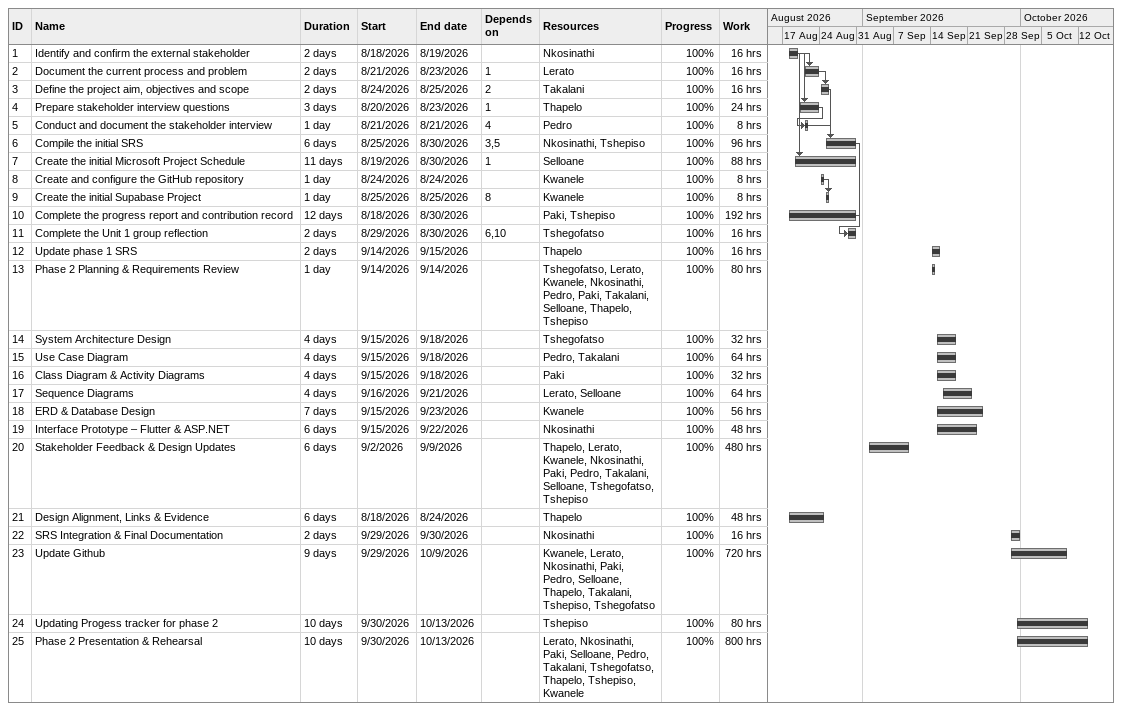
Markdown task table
| ID | Task | Duration | Start | Finish | Predecessors | Resources | % complete | Work (h) |
|---|---|---|---|---|---|---|---|---|
| 1 | Identify and confirm the external stakeholder | 2d | 2026-08-18 | 2026-08-19 |  | Nkosinathi | 100 | 16 |
| 2 | Document the current process and problem | 2d | 2026-08-21 | 2026-08-23 | 1 | Lerato | 100 | 16 |
| 3 | Define the project aim, objectives and scope | 2d | 2026-08-24 | 2026-08-25 | 2 | Takalani | 100 | 16 |
| 4 | Prepare stakeholder interview questions | 3d | 2026-08-20 | 2026-08-23 | 1 | Thapelo | 100 | 24 |
| 5 | Conduct and document the stakeholder interview | 1d | 2026-08-21 | 2026-08-21 | 4 | Pedro | 100 | 8 |
| 6 | Compile the initial SRS | 6d | 2026-08-25 | 2026-08-30 | 3, 5 | Nkosinathi, Tshepiso | 100 | 96 |
| 7 | Create the initial Microsoft Project Schedule | 11d | 2026-08-19 | 2026-08-30 | 1 | Selloane | 100 | 88 |
| 8 | Create and configure the GitHub repository | 1d | 2026-08-24 | 2026-08-24 |  | Kwanele | 100 | 8 |
| 9 | Create the initial Supabase Project | 1d | 2026-08-25 | 2026-08-25 | 8 | Kwanele | 100 | 8 |
| 10 | Complete the progress report and contribution record | 12d | 2026-08-18 | 2026-08-30 |  | Paki, Tshepiso | 100 | 192 |
| 11 | Complete the Unit 1 group reflection | 2d | 2026-08-29 | 2026-08-30 | 6, 10 | Tshegofatso | 100 | 16 |
| 12 | Update phase 1 SRS | 2d | 2026-09-14 | 2026-09-15 |  | Thapelo | 100 | 16 |
| 13 | Phase 2 Planning & Requirements Review | 1d | 2026-09-14 | 2026-09-14 |  | Tshegofatso, Lerato, Kwanele, Nkosinathi, Pedro, Paki, Takalani, Selloane, Thapelo, Tshepiso | 100 | 80 |
| 14 | System Architecture Design | 4d | 2026-09-15 | 2026-09-18 |  | Tshegofatso | 100 | 32 |
| 15 | Use Case Diagram | 4d | 2026-09-15 | 2026-09-18 |  | Pedro, Takalani | 100 | 64 |
| 16 | Class Diagram & Activity Diagrams | 4d | 2026-09-15 | 2026-09-18 |  | Paki | 100 | 32 |
| 17 | Sequence Diagrams | 4d | 2026-09-16 | 2026-09-21 |  | Lerato, Selloane | 100 | 64 |
| 18 | ERD & Database Design | 7d | 2026-09-15 | 2026-09-23 |  | Kwanele | 100 | 56 |
| 19 | Interface Prototype – Flutter & ASP.NET | 6d | 2026-09-15 | 2026-09-22 |  | Nkosinathi | 100 | 48 |
| 20 | Stakeholder Feedback & Design Updates | 6d | 2026-09-02 | 2026-09-09 |  | Thapelo, Lerato, Kwanele, Nkosinathi, Paki, Pedro, Takalani, Selloane, Tshegofatso, Tshepiso | 100 | 480 |
| 21 | Design Alignment, Links & Evidence | 6d | 2026-08-18 | 2026-08-24 |  | Thapelo | 100 | 48 |
| 22 | SRS Integration & Final Documentation | 2d | 2026-09-29 | 2026-09-30 |  | Nkosinathi | 100 | 16 |
| 23 | Update Github | 9d | 2026-09-29 | 2026-10-09 |  | Kwanele, Lerato, Nkosinathi, Paki, Pedro, Selloane, Thapelo, Takalani, Tshepiso, Tshegofatso | 100 | 720 |
| 24 | Updating Progess tracker for phase 2 | 10d | 2026-09-30 | 2026-10-13 |  | Tshepiso | 100 | 80 |
| 25 | Phase 2 Presentation & Rehearsal | 10d | 2026-09-30 | 2026-10-13 |  | Lerato, Nkosinathi, Paki, Selloane, Pedro, Takalani, Tshegofatso, Thapelo, Tshepiso, Kwanele | 100 | 800 |
